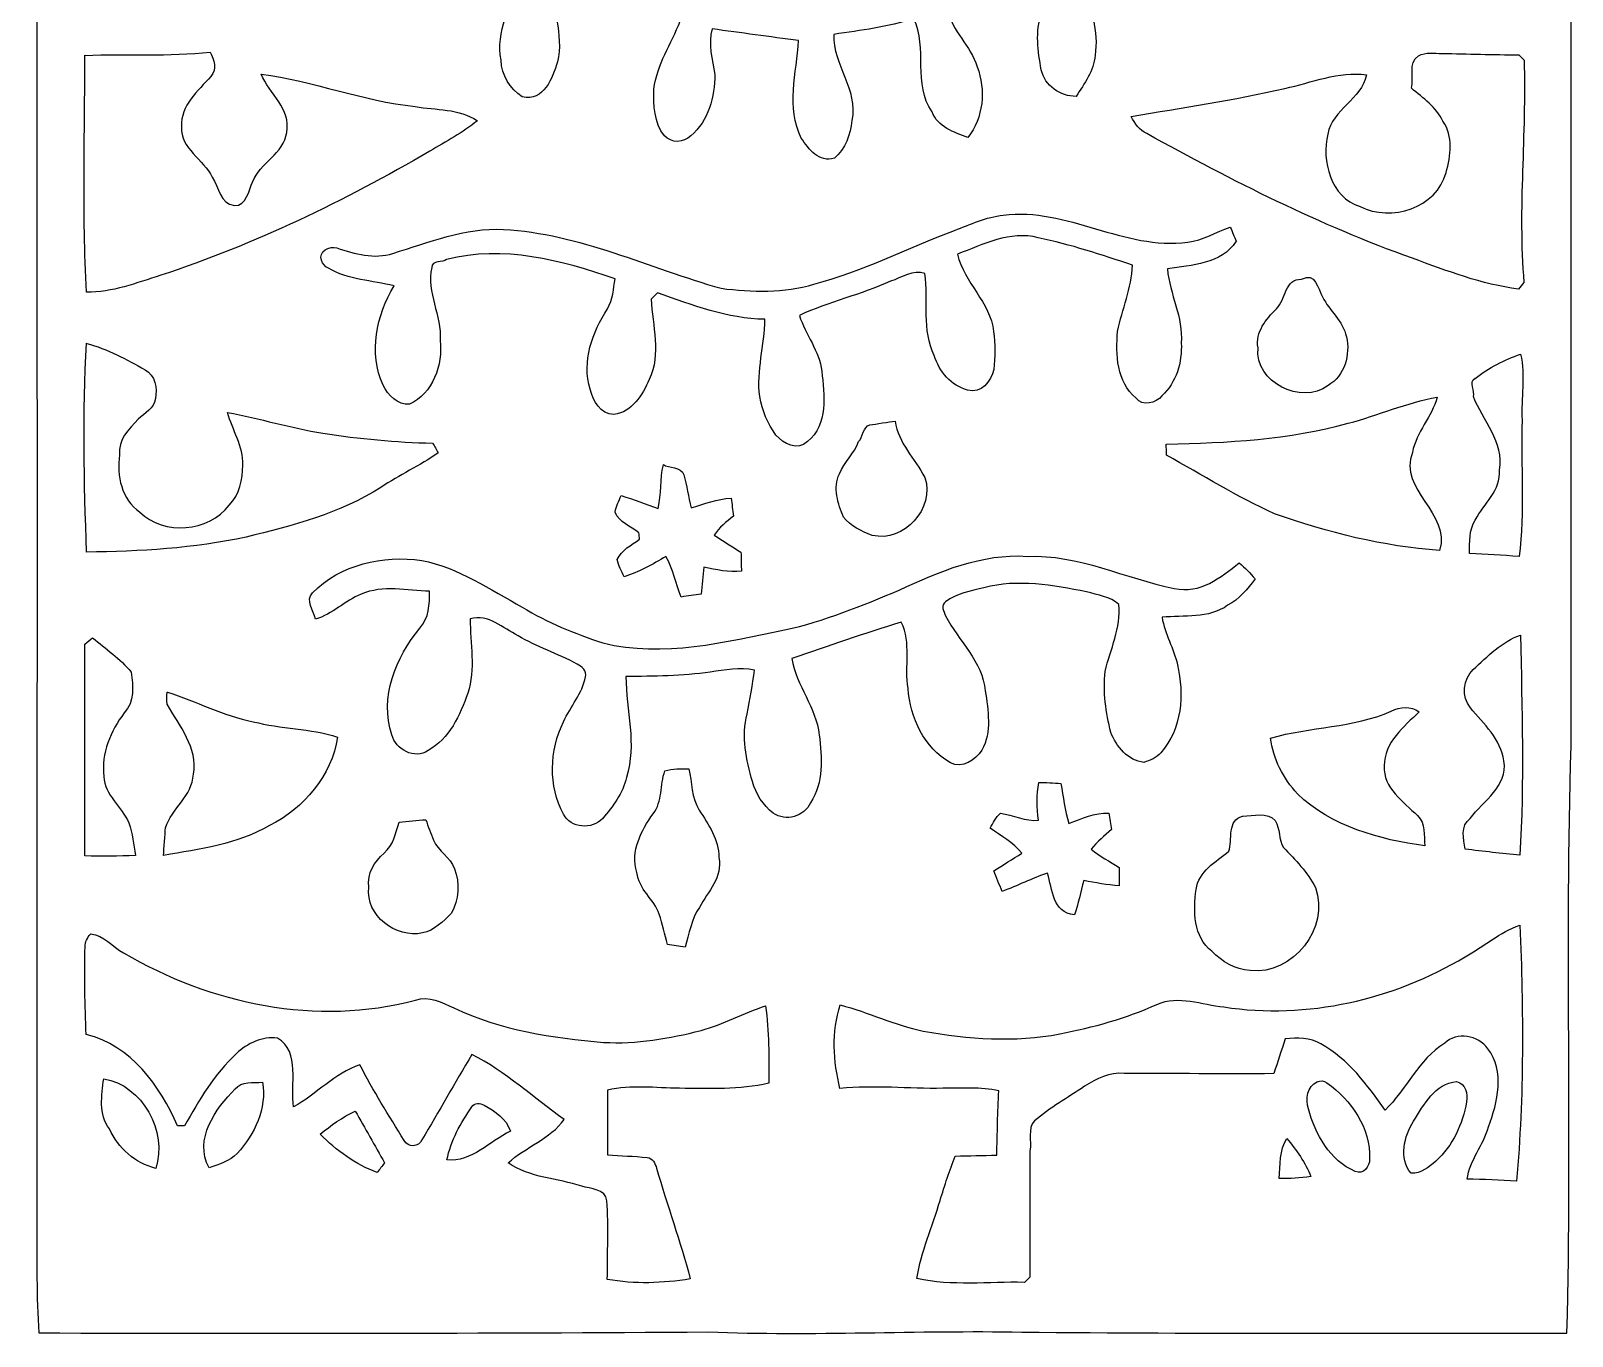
# Model space of a CAD drawing. Header units: centimetres. Extents: x -10.9 to 11, y -14.8 to 14.9.
# Drawn here: x -10.9 to 10.97, y -14.75 to 3.76 of the extents above; entities that cross this region are included whole.
import ezdxf

# ---------------------------------------------------------------- set-up
doc = ezdxf.new("R2010")
doc.units = ezdxf.units.CM
doc.header["$MEASUREMENT"] = 0
doc.layers.add('Camada 1', color=7, linetype='Continuous')

msp = doc.modelspace()

# ---------------------------------------------------------------- linework, layer by layer
at = {"layer": 'Camada 1', "color": 250}
for points, knots in [([(-1.941, 14.655), (-1.361, 14.729), (-0.78, 14.816), (-0.194, 14.818), (-0.194, 14.818), (1.388, 14.885), (2.974, 14.571), (4.442, 13.988), (4.442, 13.988), (5.059, 13.759), (5.626, 13.419), (6.192, 13.089), (6.192, 13.089), (7.312, 12.373), (8.32, 11.466), (9.091, 10.379), (9.091, 10.379), (10.171, 8.889), (10.828, 7.094), (10.95, 5.258), (10.95, 5.258), (10.96, 1.377), (10.951, -2.503), (10.954, -6.384), (10.954, -6.384), (10.865, -9.158), (10.968, -11.935), (10.894, -14.709), (10.894, -14.709), (8.317, -14.706), (5.739, -14.721), (3.162, -14.695), (3.162, -14.695), (1.678, -14.666), (0.192, -14.753), (-1.293, -14.692), (-1.293, -14.692), (-4.457, -14.718), (-7.622, -14.708), (-10.786, -14.708), (-10.786, -14.708), (-10.802, -14.45), (-10.811, -14.191), (-10.813, -13.933), (-10.813, -13.933), (-10.813, -7.818), (-10.811, -1.703), (-10.814, 4.411), (-10.814, 4.411), (-10.9, 6.905), (-9.932, 9.398), (-8.251, 11.233), (-8.251, 11.233), (-7.904, 11.684), (-7.446, 12.029), (-7.024, 12.405), (-7.024, 12.405), (-6.472, 12.828), (-5.894, 13.222), (-5.28, 13.549), (-5.28, 13.549), (-4.913, 13.71), (-4.559, 13.899), (-4.185, 14.043), (-4.185, 14.043), (-3.454, 14.303), (-2.712, 14.551), (-1.94, 14.656), (-1.94, 14.656), (-1.94, 14.656), (-1.941, 14.655), (-1.941, 14.655)], [0, 0, 0, 0, 0.052632, 0.052632, 0.052632, 0.052632, 0.105263, 0.105263, 0.105263, 0.105263, 0.157895, 0.157895, 0.157895, 0.157895, 0.210526, 0.210526, 0.210526, 0.210526, 0.263158, 0.263158, 0.263158, 0.263158, 0.315789, 0.315789, 0.315789, 0.315789, 0.368421, 0.368421, 0.368421, 0.368421, 0.421053, 0.421053, 0.421053, 0.421053, 0.473684, 0.473684, 0.473684, 0.473684, 0.526316, 0.526316, 0.526316, 0.526316, 0.578947, 0.578947, 0.578947, 0.578947, 0.631579, 0.631579, 0.631579, 0.631579, 0.684211, 0.684211, 0.684211, 0.684211, 0.736842, 0.736842, 0.736842, 0.736842, 0.789474, 0.789474, 0.789474, 0.789474, 0.842105, 0.842105, 0.842105, 0.842105, 0.894737, 0.894737, 0.894737, 0.894737, 1, 1, 1, 1]), ([(3.116, 4.778), (2.293, 4.488), (1.464, 4.197), (0.6, 4.058), (0.6, 4.058), (-0.117, 3.985), (-0.861, 4.014), (-1.547, 4.255), (-1.547, 4.255), (-2.117, 4.434), (-2.674, 4.649), (-3.245, 4.824), (-3.245, 4.824), (-3.858, 5.012), (-4.616, 5.004), (-5.106, 4.535), (-5.106, 4.535), (-5.245, 4.42), (-5.235, 4.233), (-5.26, 4.071), (-5.26, 4.071), (-4.98, 4.125), (-4.792, 4.354), (-4.538, 4.463), (-4.538, 4.463), (-4.376, 4.537), (-4.191, 4.54), (-4.018, 4.51), (-4.018, 4.51), (-4.066, 4.117), (-4.312, 3.754), (-4.229, 3.347), (-4.229, 3.347), (-4.225, 3.133), (-4.1, 2.944), (-3.927, 2.828), (-3.927, 2.828), (-3.618, 2.751), (-3.502, 3.099), (-3.428, 3.322), (-3.428, 3.322), (-3.336, 3.713), (-3.508, 4.103), (-3.541, 4.491), (-3.541, 4.491), (-3.283, 4.475), (-3.033, 4.414), (-2.792, 4.323), (-2.792, 4.323), (-2.422, 4.186), (-2.035, 4.091), (-1.687, 3.9), (-1.687, 3.9), (-1.815, 3.581), (-2.016, 3.285), (-2.061, 2.937), (-2.061, 2.937), (-2.062, 2.715), (-2.063, 2.456), (-1.91, 2.276), (-1.91, 2.276), (-1.815, 2.166), (-1.64, 2.173), (-1.537, 2.273), (-1.537, 2.273), (-1.285, 2.484), (-1.193, 2.829), (-1.197, 3.146), (-1.197, 3.146), (-1.232, 3.359), (-1.293, 3.576), (-1.235, 3.791), (-1.235, 3.791), (-0.826, 3.735), (-0.417, 3.679), (-0.007, 3.625), (-0.007, 3.625), (-0.037, 3.17), (-0.181, 2.672), (0.031, 2.24), (0.031, 2.24), (0.133, 2.084), (0.286, 1.89), (0.501, 1.956), (0.501, 1.956), (0.656, 2.087), (0.729, 2.296), (0.75, 2.491), (0.75, 2.491), (0.841, 2.932), (0.474, 3.279), (0.494, 3.713), (0.494, 3.713), (0.875, 3.77), (1.26, 3.816), (1.628, 3.935), (1.628, 3.935), (1.827, 3.522), (1.613, 3.006), (1.886, 2.614), (1.886, 2.614), (1.969, 2.396), (2.198, 2.328), (2.393, 2.249), (2.393, 2.249), (2.615, 2.527), (2.653, 2.926), (2.526, 3.253), (2.526, 3.253), (2.438, 3.551), (2.169, 3.754), (2.107, 4.064), (2.107, 4.064), (2.412, 4.197), (2.736, 4.282), (3.047, 4.4), (3.047, 4.4), (3.212, 4.467), (3.39, 4.481), (3.567, 4.471), (3.567, 4.471), (3.533, 4.315), (3.491, 4.162), (3.437, 4.012), (3.437, 4.012), (3.349, 3.752), (3.388, 3.474), (3.435, 3.211), (3.435, 3.211), (3.487, 2.986), (3.702, 2.828), (3.933, 2.834), (3.933, 2.834), (4.043, 3.017), (4.185, 3.192), (4.199, 3.415), (4.199, 3.415), (4.252, 3.757), (4.139, 4.087), (4.031, 4.405), (4.031, 4.405), (3.995, 4.486), (4.027, 4.6), (4.123, 4.617), (4.123, 4.617), (4.439, 4.681), (4.76, 4.576), (5.034, 4.423), (5.034, 4.423), (5.169, 4.344), (5.388, 4.25), (5.486, 4.427), (5.486, 4.427), (5.452, 4.625), (5.232, 4.691), (5.084, 4.785), (5.084, 4.785), (4.474, 5.111), (3.742, 4.972), (3.113, 4.777), (3.113, 4.777), (3.113, 4.777), (3.116, 4.778), (3.116, 4.778)], [0, 0, 0, 0, 0.02381, 0.02381, 0.02381, 0.02381, 0.047619, 0.047619, 0.047619, 0.047619, 0.071429, 0.071429, 0.071429, 0.071429, 0.095238, 0.095238, 0.095238, 0.095238, 0.119048, 0.119048, 0.119048, 0.119048, 0.142857, 0.142857, 0.142857, 0.142857, 0.166667, 0.166667, 0.166667, 0.166667, 0.190476, 0.190476, 0.190476, 0.190476, 0.214286, 0.214286, 0.214286, 0.214286, 0.238095, 0.238095, 0.238095, 0.238095, 0.261905, 0.261905, 0.261905, 0.261905, 0.285714, 0.285714, 0.285714, 0.285714, 0.309524, 0.309524, 0.309524, 0.309524, 0.333333, 0.333333, 0.333333, 0.333333, 0.357143, 0.357143, 0.357143, 0.357143, 0.380952, 0.380952, 0.380952, 0.380952, 0.404762, 0.404762, 0.404762, 0.404762, 0.428571, 0.428571, 0.428571, 0.428571, 0.452381, 0.452381, 0.452381, 0.452381, 0.47619, 0.47619, 0.47619, 0.47619, 0.5, 0.5, 0.5, 0.5, 0.52381, 0.52381, 0.52381, 0.52381, 0.547619, 0.547619, 0.547619, 0.547619, 0.571429, 0.571429, 0.571429, 0.571429, 0.595238, 0.595238, 0.595238, 0.595238, 0.619048, 0.619048, 0.619048, 0.619048, 0.642857, 0.642857, 0.642857, 0.642857, 0.666667, 0.666667, 0.666667, 0.666667, 0.690476, 0.690476, 0.690476, 0.690476, 0.714286, 0.714286, 0.714286, 0.714286, 0.738095, 0.738095, 0.738095, 0.738095, 0.761905, 0.761905, 0.761905, 0.761905, 0.785714, 0.785714, 0.785714, 0.785714, 0.809524, 0.809524, 0.809524, 0.809524, 0.833333, 0.833333, 0.833333, 0.833333, 0.857143, 0.857143, 0.857143, 0.857143, 0.880952, 0.880952, 0.880952, 0.880952, 0.904762, 0.904762, 0.904762, 0.904762, 0.928571, 0.928571, 0.928571, 0.928571, 0.952381, 0.952381, 0.952381, 0.952381, 1, 1, 1, 1]), ([(-10.132, 3.417), (-10.136, 2.297), (-10.168, 1.175), (-10.112, 0.055), (-10.112, 0.055), (-9.748, 0.05), (-9.4, 0.189), (-9.057, 0.296), (-9.057, 0.296), (-7.722, 0.734), (-6.451, 1.348), (-5.24, 2.055), (-5.24, 2.055), (-5.011, 2.193), (-4.773, 2.319), (-4.565, 2.487), (-4.565, 2.487), (-4.823, 2.665), (-5.152, 2.637), (-5.447, 2.689), (-5.447, 2.689), (-6.19, 2.772), (-6.894, 3.049), (-7.632, 3.15), (-7.632, 3.15), (-7.519, 2.868), (-7.202, 2.658), (-7.27, 2.322), (-7.27, 2.322), (-7.308, 2.018), (-7.652, 1.892), (-7.753, 1.619), (-7.753, 1.619), (-7.803, 1.507), (-7.844, 1.275), (-8.012, 1.286), (-8.012, 1.286), (-8.214, 1.311), (-8.231, 1.547), (-8.327, 1.686), (-8.327, 1.686), (-8.449, 1.941), (-8.78, 2.089), (-8.763, 2.404), (-8.763, 2.404), (-8.777, 2.707), (-8.527, 2.91), (-8.347, 3.116), (-8.347, 3.116), (-8.252, 3.219), (-8.303, 3.355), (-8.354, 3.463), (-8.354, 3.463), (-8.943, 3.396), (-9.539, 3.44), (-10.13, 3.415), (-10.13, 3.415), (-10.13, 3.415), (-10.132, 3.417), (-10.132, 3.417)], [0, 0, 0, 0, 0.0625, 0.0625, 0.0625, 0.0625, 0.125, 0.125, 0.125, 0.125, 0.1875, 0.1875, 0.1875, 0.1875, 0.25, 0.25, 0.25, 0.25, 0.3125, 0.3125, 0.3125, 0.3125, 0.375, 0.375, 0.375, 0.375, 0.4375, 0.4375, 0.4375, 0.4375, 0.5, 0.5, 0.5, 0.5, 0.5625, 0.5625, 0.5625, 0.5625, 0.625, 0.625, 0.625, 0.625, 0.6875, 0.6875, 0.6875, 0.6875, 0.75, 0.75, 0.75, 0.75, 0.8125, 0.8125, 0.8125, 0.8125, 0.875, 0.875, 0.875, 0.875, 1, 1, 1, 1]), ([(8.788, 3.408), (8.636, 3.312), (8.728, 3.093), (8.687, 2.948), (8.687, 2.948), (8.855, 2.812), (9.037, 2.681), (9.135, 2.481), (9.135, 2.481), (9.286, 2.27), (9.243, 1.989), (9.18, 1.754), (9.18, 1.754), (9.045, 1.25), (8.402, 1.047), (7.958, 1.272), (7.958, 1.272), (7.543, 1.4), (7.408, 1.923), (7.501, 2.298), (7.501, 2.298), (7.566, 2.654), (7.976, 2.787), (8.051, 3.138), (8.051, 3.138), (7.652, 3.197), (7.272, 3.025), (6.89, 2.947), (6.89, 2.947), (6.17, 2.778), (5.438, 2.674), (4.711, 2.548), (4.711, 2.548), (4.764, 2.45), (4.828, 2.353), (4.934, 2.306), (4.934, 2.306), (6.149, 1.634), (7.392, 1.003), (8.702, 0.537), (8.702, 0.537), (9.192, 0.358), (9.685, 0.167), (10.206, 0.099), (10.206, 0.099), (10.231, 0.13), (10.257, 0.161), (10.283, 0.192), (10.283, 0.192), (10.194, 1.243), (10.321, 2.297), (10.285, 3.349), (10.285, 3.349), (10.26, 3.374), (10.236, 3.398), (10.212, 3.422), (10.212, 3.422), (9.849, 3.427), (9.486, 3.433), (9.124, 3.444), (9.124, 3.444), (9.014, 3.44), (8.89, 3.467), (8.789, 3.409), (8.789, 3.409), (8.789, 3.409), (8.788, 3.408), (8.788, 3.408)], [0, 0, 0, 0, 0.055556, 0.055556, 0.055556, 0.055556, 0.111111, 0.111111, 0.111111, 0.111111, 0.166667, 0.166667, 0.166667, 0.166667, 0.222222, 0.222222, 0.222222, 0.222222, 0.277778, 0.277778, 0.277778, 0.277778, 0.333333, 0.333333, 0.333333, 0.333333, 0.388889, 0.388889, 0.388889, 0.388889, 0.444444, 0.444444, 0.444444, 0.444444, 0.5, 0.5, 0.5, 0.5, 0.555556, 0.555556, 0.555556, 0.555556, 0.611111, 0.611111, 0.611111, 0.611111, 0.666667, 0.666667, 0.666667, 0.666667, 0.722222, 0.722222, 0.722222, 0.722222, 0.777778, 0.777778, 0.777778, 0.777778, 0.833333, 0.833333, 0.833333, 0.833333, 0.888889, 0.888889, 0.888889, 0.888889, 1, 1, 1, 1]), ([(2.897, 1.149), (2.655, 1.123), (2.431, 1.017), (2.205, 0.932), (2.205, 0.932), (1.539, 0.682), (0.903, 0.35), (0.211, 0.171), (0.211, 0.171), (-0.214, 0.041), (-0.671, 0.055), (-1.106, 0.111), (-1.106, 0.111), (-2.132, 0.396), (-3.116, 0.891), (-4.195, 0.946), (-4.195, 0.946), (-4.74, 0.976), (-5.252, 0.76), (-5.763, 0.607), (-5.763, 0.607), (-6.027, 0.52), (-6.304, 0.598), (-6.557, 0.683), (-6.557, 0.683), (-6.657, 0.721), (-6.83, 0.629), (-6.774, 0.51), (-6.774, 0.51), (-6.762, 0.456), (-6.729, 0.419), (-6.677, 0.399), (-6.677, 0.399), (-6.397, 0.225), (-6.056, 0.226), (-5.746, 0.144), (-5.746, 0.144), (-5.998, -0.273), (-6.11, -0.803), (-5.903, -1.262), (-5.903, -1.262), (-5.833, -1.399), (-5.695, -1.552), (-5.529, -1.534), (-5.529, -1.534), (-5.198, -1.385), (-5.051, -0.973), (-5.092, -0.629), (-5.092, -0.629), (-5.068, -0.274), (-5.292, 0.051), (-5.213, 0.406), (-5.213, 0.406), (-5.214, 0.51), (-5.05, 0.473), (-5.004, 0.519), (-5.004, 0.519), (-4.201, 0.729), (-3.372, 0.507), (-2.609, 0.246), (-2.609, 0.246), (-2.636, 0.103), (-2.641, -0.05), (-2.719, -0.178), (-2.719, -0.178), (-2.934, -0.511), (-3.086, -0.925), (-2.963, -1.321), (-2.963, -1.321), (-2.923, -1.484), (-2.82, -1.682), (-2.627, -1.678), (-2.627, -1.678), (-2.369, -1.648), (-2.222, -1.399), (-2.127, -1.183), (-2.127, -1.183), (-1.953, -0.823), (-2.084, -0.419), (-2.097, -0.041), (-2.097, -0.041), (-2.068, -0.011), (-2.038, 0.018), (-2.009, 0.047), (-2.009, 0.047), (-1.515, -0.126), (-1.016, -0.32), (-0.485, -0.329), (-0.485, -0.329), (-0.49, -0.697), (-0.606, -1.057), (-0.559, -1.426), (-0.559, -1.426), (-0.526, -1.622), (-0.445, -1.81), (-0.328, -1.97), (-0.328, -1.97), (-0.226, -2.093), (-0.016, -2.204), (0.117, -2.063), (0.117, -2.063), (0.418, -1.825), (0.353, -1.397), (0.323, -1.066), (0.323, -1.066), (0.285, -0.777), (0.094, -0.545), (0.004, -0.274), (0.004, -0.274), (0.423, -0.079), (0.879, 0.02), (1.299, 0.212), (1.299, 0.212), (1.455, 0.262), (1.615, 0.375), (1.784, 0.322), (1.784, 0.322), (1.839, -0.062), (1.74, -0.481), (1.918, -0.844), (1.918, -0.844), (1.987, -1.067), (2.157, -1.272), (2.387, -1.332), (2.387, -1.332), (2.585, -1.388), (2.727, -1.209), (2.761, -1.041), (2.761, -1.041), (2.783, -0.861), (2.783, -0.681), (2.76, -0.501), (2.76, -0.501), (2.709, -0.086), (2.344, 0.194), (2.247, 0.594), (2.247, 0.594), (2.612, 0.738), (2.99, 0.929), (3.394, 0.829), (3.394, 0.829), (3.848, 0.731), (4.292, 0.589), (4.731, 0.438), (4.731, 0.438), (4.718, 0.113), (4.581, -0.185), (4.519, -0.5), (4.519, -0.5), (4.49, -0.829), (4.505, -1.215), (4.781, -1.447), (4.781, -1.447), (4.87, -1.568), (5.063, -1.517), (5.148, -1.415), (5.148, -1.415), (5.352, -1.226), (5.435, -0.938), (5.422, -0.665), (5.422, -0.665), (5.45, -0.299), (5.257, 0.026), (5.225, 0.385), (5.225, 0.385), (5.571, 0.446), (5.988, 0.449), (6.202, 0.778), (6.202, 0.778), (6.173, 0.845), (6.146, 0.912), (6.118, 0.979), (6.118, 0.979), (5.914, 0.914), (5.73, 0.79), (5.513, 0.765), (5.513, 0.765), (4.609, 0.646), (3.801, 1.265), (2.897, 1.15), (2.897, 1.15), (2.897, 1.15), (2.897, 1.149), (2.897, 1.149)], [0, 0, 0, 0, 0.021277, 0.021277, 0.021277, 0.021277, 0.042553, 0.042553, 0.042553, 0.042553, 0.06383, 0.06383, 0.06383, 0.06383, 0.085106, 0.085106, 0.085106, 0.085106, 0.106383, 0.106383, 0.106383, 0.106383, 0.12766, 0.12766, 0.12766, 0.12766, 0.148936, 0.148936, 0.148936, 0.148936, 0.170213, 0.170213, 0.170213, 0.170213, 0.191489, 0.191489, 0.191489, 0.191489, 0.212766, 0.212766, 0.212766, 0.212766, 0.234043, 0.234043, 0.234043, 0.234043, 0.255319, 0.255319, 0.255319, 0.255319, 0.276596, 0.276596, 0.276596, 0.276596, 0.297872, 0.297872, 0.297872, 0.297872, 0.319149, 0.319149, 0.319149, 0.319149, 0.340426, 0.340426, 0.340426, 0.340426, 0.361702, 0.361702, 0.361702, 0.361702, 0.382979, 0.382979, 0.382979, 0.382979, 0.404255, 0.404255, 0.404255, 0.404255, 0.425532, 0.425532, 0.425532, 0.425532, 0.446809, 0.446809, 0.446809, 0.446809, 0.468085, 0.468085, 0.468085, 0.468085, 0.489362, 0.489362, 0.489362, 0.489362, 0.510638, 0.510638, 0.510638, 0.510638, 0.531915, 0.531915, 0.531915, 0.531915, 0.553191, 0.553191, 0.553191, 0.553191, 0.574468, 0.574468, 0.574468, 0.574468, 0.595745, 0.595745, 0.595745, 0.595745, 0.617021, 0.617021, 0.617021, 0.617021, 0.638298, 0.638298, 0.638298, 0.638298, 0.659574, 0.659574, 0.659574, 0.659574, 0.680851, 0.680851, 0.680851, 0.680851, 0.702128, 0.702128, 0.702128, 0.702128, 0.723404, 0.723404, 0.723404, 0.723404, 0.744681, 0.744681, 0.744681, 0.744681, 0.765957, 0.765957, 0.765957, 0.765957, 0.787234, 0.787234, 0.787234, 0.787234, 0.808511, 0.808511, 0.808511, 0.808511, 0.829787, 0.829787, 0.829787, 0.829787, 0.851064, 0.851064, 0.851064, 0.851064, 0.87234, 0.87234, 0.87234, 0.87234, 0.893617, 0.893617, 0.893617, 0.893617, 0.914894, 0.914894, 0.914894, 0.914894, 0.93617, 0.93617, 0.93617, 0.93617, 0.957447, 0.957447, 0.957447, 0.957447, 1, 1, 1, 1]), ([(7.129, 0.239), (6.887, 0.249), (6.911, -0.048), (6.771, -0.178), (6.771, -0.178), (6.627, -0.329), (6.47, -0.505), (6.511, -0.735), (6.511, -0.735), (6.459, -1.221), (7.127, -1.551), (7.504, -1.268), (7.504, -1.268), (7.739, -1.138), (7.825, -0.823), (7.764, -0.575), (7.764, -0.575), (7.721, -0.351), (7.52, -0.209), (7.428, -0.009), (7.428, -0.009), (7.36, 0.091), (7.331, 0.357), (7.129, 0.239), (7.129, 0.239), (7.129, 0.239), (7.129, 0.239), (7.129, 0.239)], [0, 0, 0, 0, 0.125, 0.125, 0.125, 0.125, 0.25, 0.25, 0.25, 0.25, 0.375, 0.375, 0.375, 0.375, 0.5, 0.5, 0.5, 0.5, 0.625, 0.625, 0.625, 0.625, 0.75, 0.75, 0.75, 0.75, 1, 1, 1, 1]), ([(-10.108, -0.669), (-10.17, -1.653), (-10.142, -2.644), (-10.11, -3.63), (-10.11, -3.63), (-9.351, -3.625), (-8.588, -3.576), (-7.844, -3.417), (-7.844, -3.417), (-7.186, -3.259), (-6.511, -3.084), (-5.936, -2.713), (-5.936, -2.713), (-5.669, -2.54), (-5.381, -2.402), (-5.119, -2.224), (-5.119, -2.224), (-5.146, -2.177), (-5.173, -2.131), (-5.199, -2.085), (-5.199, -2.085), (-5.72, -2.074), (-6.24, -2.024), (-6.755, -1.944), (-6.755, -1.944), (-7.212, -1.872), (-7.654, -1.734), (-8.108, -1.65), (-8.108, -1.65), (-8.04, -1.901), (-7.887, -2.128), (-7.89, -2.398), (-7.89, -2.398), (-7.9, -2.598), (-7.931, -2.818), (-8.085, -2.963), (-8.085, -2.963), (-8.377, -3.35), (-9.008, -3.397), (-9.357, -3.062), (-9.357, -3.062), (-9.613, -2.886), (-9.683, -2.545), (-9.642, -2.253), (-9.642, -2.253), (-9.667, -2.04), (-9.511, -1.882), (-9.375, -1.746), (-9.375, -1.746), (-9.287, -1.657), (-9.151, -1.591), (-9.133, -1.454), (-9.133, -1.454), (-9.105, -1.309), (-9.133, -1.119), (-9.279, -1.045), (-9.279, -1.045), (-9.543, -0.897), (-9.813, -0.749), (-10.107, -0.67), (-10.107, -0.67), (-10.107, -0.67), (-10.108, -0.669), (-10.108, -0.669)], [0, 0, 0, 0, 0.058824, 0.058824, 0.058824, 0.058824, 0.117647, 0.117647, 0.117647, 0.117647, 0.176471, 0.176471, 0.176471, 0.176471, 0.235294, 0.235294, 0.235294, 0.235294, 0.294118, 0.294118, 0.294118, 0.294118, 0.352941, 0.352941, 0.352941, 0.352941, 0.411765, 0.411765, 0.411765, 0.411765, 0.470588, 0.470588, 0.470588, 0.470588, 0.529412, 0.529412, 0.529412, 0.529412, 0.588235, 0.588235, 0.588235, 0.588235, 0.647059, 0.647059, 0.647059, 0.647059, 0.705882, 0.705882, 0.705882, 0.705882, 0.764706, 0.764706, 0.764706, 0.764706, 0.823529, 0.823529, 0.823529, 0.823529, 0.882353, 0.882353, 0.882353, 0.882353, 1, 1, 1, 1]), ([(9.592, -1.165), (9.495, -1.214), (9.594, -1.357), (9.568, -1.425), (9.568, -1.425), (9.696, -1.766), (10.008, -2.07), (9.936, -2.464), (9.936, -2.464), (9.962, -2.755), (9.713, -2.941), (9.594, -3.176), (9.594, -3.176), (9.5, -3.316), (9.516, -3.492), (9.512, -3.651), (9.512, -3.651), (9.746, -3.665), (9.98, -3.676), (10.214, -3.693), (10.214, -3.693), (10.299, -3.053), (10.237, -2.403), (10.257, -1.759), (10.257, -1.759), (10.243, -1.447), (10.306, -1.13), (10.237, -0.823), (10.237, -0.823), (10.007, -0.905), (9.785, -1.015), (9.592, -1.166), (9.592, -1.166), (9.592, -1.166), (9.592, -1.165), (9.592, -1.165)], [0, 0, 0, 0, 0.1, 0.1, 0.1, 0.1, 0.2, 0.2, 0.2, 0.2, 0.3, 0.3, 0.3, 0.3, 0.4, 0.4, 0.4, 0.4, 0.5, 0.5, 0.5, 0.5, 0.6, 0.6, 0.6, 0.6, 0.7, 0.7, 0.7, 0.7, 0.8, 0.8, 0.8, 0.8, 1, 1, 1, 1]), ([(7.789, -1.803), (6.95, -2.038), (6.074, -2.08), (5.209, -2.1), (5.209, -2.1), (5.21, -2.152), (5.211, -2.203), (5.212, -2.255), (5.212, -2.255), (5.719, -2.539), (6.216, -2.846), (6.746, -3.088), (6.746, -3.088), (7.501, -3.353), (8.288, -3.552), (9.088, -3.608), (9.088, -3.608), (9.251, -3.077), (8.498, -2.753), (8.702, -2.216), (8.702, -2.216), (8.755, -1.928), (8.98, -1.714), (9.053, -1.434), (9.053, -1.434), (8.619, -1.509), (8.215, -1.693), (7.79, -1.803), (7.79, -1.803), (7.79, -1.803), (7.789, -1.803), (7.789, -1.803)], [0, 0, 0, 0, 0.111111, 0.111111, 0.111111, 0.111111, 0.222222, 0.222222, 0.222222, 0.222222, 0.333333, 0.333333, 0.333333, 0.333333, 0.444444, 0.444444, 0.444444, 0.444444, 0.555556, 0.555556, 0.555556, 0.555556, 0.666667, 0.666667, 0.666667, 0.666667, 0.777778, 0.777778, 0.777778, 0.777778, 1, 1, 1, 1]), ([(1.004, -1.827), (0.902, -1.852), (0.909, -2.003), (0.845, -2.063), (0.845, -2.063), (0.784, -2.233), (0.637, -2.353), (0.571, -2.52), (0.571, -2.52), (0.479, -2.715), (0.549, -2.948), (0.629, -3.135), (0.629, -3.135), (0.73, -3.262), (0.889, -3.336), (1.038, -3.394), (1.038, -3.394), (1.486, -3.501), (1.93, -3.009), (1.785, -2.574), (1.785, -2.574), (1.641, -2.306), (1.409, -2.086), (1.363, -1.772), (1.363, -1.772), (1.273, -1.786), (1.094, -1.813), (1.004, -1.827), (1.004, -1.827), (1.004, -1.827), (1.004, -1.827), (1.004, -1.827)], [0, 0, 0, 0, 0.111111, 0.111111, 0.111111, 0.111111, 0.222222, 0.222222, 0.222222, 0.222222, 0.333333, 0.333333, 0.333333, 0.333333, 0.444444, 0.444444, 0.444444, 0.444444, 0.555556, 0.555556, 0.555556, 0.555556, 0.666667, 0.666667, 0.666667, 0.666667, 0.777778, 0.777778, 0.777778, 0.777778, 1, 1, 1, 1]), ([(-1.926, -2.391), (-1.974, -2.595), (-1.953, -2.807), (-2, -3.011), (-2, -3.011), (-2.175, -2.952), (-2.347, -2.882), (-2.525, -2.83), (-2.525, -2.83), (-2.557, -2.906), (-2.596, -2.982), (-2.61, -3.064), (-2.61, -3.064), (-2.553, -3.21), (-2.388, -3.265), (-2.273, -3.356), (-2.273, -3.356), (-2.271, -3.379), (-2.265, -3.426), (-2.263, -3.449), (-2.263, -3.449), (-2.379, -3.53), (-2.519, -3.601), (-2.579, -3.737), (-2.579, -3.737), (-2.565, -3.824), (-2.52, -3.901), (-2.484, -3.981), (-2.484, -3.981), (-2.273, -3.912), (-2.077, -3.807), (-1.889, -3.692), (-1.889, -3.692), (-1.787, -3.872), (-1.751, -4.078), (-1.675, -4.268), (-1.675, -4.268), (-1.581, -4.254), (-1.486, -4.242), (-1.391, -4.229), (-1.391, -4.229), (-1.379, -4.1), (-1.367, -3.971), (-1.353, -3.843), (-1.353, -3.843), (-1.178, -3.881), (-0.999, -3.924), (-0.818, -3.899), (-0.818, -3.899), (-0.82, -3.832), (-0.823, -3.698), (-0.825, -3.632), (-0.825, -3.632), (-0.953, -3.553), (-1.08, -3.471), (-1.207, -3.389), (-1.207, -3.389), (-1.132, -3.284), (-1.031, -3.201), (-0.932, -3.12), (-0.932, -3.12), (-0.943, -3.035), (-0.953, -2.95), (-0.964, -2.865), (-0.964, -2.865), (-1.161, -2.88), (-1.347, -2.944), (-1.533, -3.005), (-1.533, -3.005), (-1.571, -2.848), (-1.591, -2.686), (-1.637, -2.533), (-1.637, -2.533), (-1.672, -2.416), (-1.853, -2.441), (-1.926, -2.389), (-1.926, -2.389), (-1.926, -2.389), (-1.926, -2.391), (-1.926, -2.391)], [0, 0, 0, 0, 0.047619, 0.047619, 0.047619, 0.047619, 0.095238, 0.095238, 0.095238, 0.095238, 0.142857, 0.142857, 0.142857, 0.142857, 0.190476, 0.190476, 0.190476, 0.190476, 0.238095, 0.238095, 0.238095, 0.238095, 0.285714, 0.285714, 0.285714, 0.285714, 0.333333, 0.333333, 0.333333, 0.333333, 0.380952, 0.380952, 0.380952, 0.380952, 0.428571, 0.428571, 0.428571, 0.428571, 0.47619, 0.47619, 0.47619, 0.47619, 0.52381, 0.52381, 0.52381, 0.52381, 0.571429, 0.571429, 0.571429, 0.571429, 0.619048, 0.619048, 0.619048, 0.619048, 0.666667, 0.666667, 0.666667, 0.666667, 0.714286, 0.714286, 0.714286, 0.714286, 0.761905, 0.761905, 0.761905, 0.761905, 0.809524, 0.809524, 0.809524, 0.809524, 0.857143, 0.857143, 0.857143, 0.857143, 0.904762, 0.904762, 0.904762, 0.904762, 1, 1, 1, 1]), ([(1.422, -4.171), (0.891, -4.389), (0.358, -4.614), (-0.206, -4.735), (-0.206, -4.735), (-1.051, -4.908), (-1.923, -5.128), (-2.784, -4.92), (-2.784, -4.92), (-3.181, -4.787), (-3.573, -4.632), (-3.929, -4.411), (-3.929, -4.411), (-4.388, -4.16), (-4.831, -3.851), (-5.354, -3.749), (-5.354, -3.749), (-5.901, -3.671), (-6.509, -3.804), (-6.904, -4.209), (-6.904, -4.209), (-7.008, -4.311), (-6.884, -4.465), (-6.863, -4.583), (-6.863, -4.583), (-6.619, -4.514), (-6.445, -4.316), (-6.211, -4.227), (-6.211, -4.227), (-5.905, -4.095), (-5.563, -4.175), (-5.242, -4.187), (-5.242, -4.187), (-5.243, -4.371), (-5.247, -4.566), (-5.383, -4.709), (-5.383, -4.709), (-5.717, -5.127), (-5.96, -5.69), (-5.777, -6.223), (-5.777, -6.223), (-5.731, -6.432), (-5.45, -6.574), (-5.264, -6.447), (-5.264, -6.447), (-4.962, -6.279), (-4.81, -5.944), (-4.701, -5.633), (-4.701, -5.633), (-4.587, -5.292), (-4.667, -4.927), (-4.667, -4.577), (-4.667, -4.577), (-4.408, -4.503), (-4.2, -4.71), (-3.988, -4.817), (-3.988, -4.817), (-3.721, -4.975), (-3.422, -5.068), (-3.151, -5.22), (-3.151, -5.22), (-3.081, -5.248), (-3.009, -5.318), (-3.03, -5.401), (-3.03, -5.401), (-3.075, -5.638), (-3.245, -5.822), (-3.342, -6.038), (-3.342, -6.038), (-3.544, -6.439), (-3.56, -6.951), (-3.341, -7.348), (-3.341, -7.348), (-3.243, -7.555), (-2.935, -7.567), (-2.786, -7.41), (-2.786, -7.41), (-2.643, -7.237), (-2.499, -7.05), (-2.449, -6.826), (-2.449, -6.826), (-2.303, -6.357), (-2.45, -5.873), (-2.459, -5.397), (-2.459, -5.397), (-2.059, -5.389), (-1.656, -5.393), (-1.26, -5.332), (-1.26, -5.332), (-1.053, -5.306), (-0.842, -5.261), (-0.633, -5.305), (-0.633, -5.305), (-0.66, -5.513), (-0.697, -5.719), (-0.738, -5.925), (-0.738, -5.925), (-0.821, -6.244), (-0.749, -6.577), (-0.663, -6.886), (-0.663, -6.886), (-0.613, -7.061), (-0.512, -7.224), (-0.366, -7.333), (-0.366, -7.333), (-0.195, -7.46), (0.078, -7.38), (0.162, -7.186), (0.162, -7.186), (0.353, -6.902), (0.326, -6.544), (0.285, -6.222), (0.285, -6.222), (0.244, -5.832), (-0.04, -5.527), (-0.101, -5.141), (-0.101, -5.141), (0.414, -4.963), (0.929, -4.783), (1.45, -4.625), (1.45, -4.625), (1.596, -4.919), (1.493, -5.252), (1.546, -5.564), (1.546, -5.564), (1.577, -5.978), (1.772, -6.412), (2.149, -6.619), (2.149, -6.619), (2.313, -6.713), (2.501, -6.575), (2.593, -6.44), (2.593, -6.44), (2.736, -6.185), (2.682, -5.874), (2.641, -5.599), (2.641, -5.599), (2.602, -5.179), (2.261, -4.891), (2.077, -4.535), (2.077, -4.535), (2.053, -4.474), (2.006, -4.381), (2.078, -4.337), (2.078, -4.337), (2.233, -4.215), (2.437, -4.185), (2.623, -4.136), (2.623, -4.136), (3.103, -4.008), (3.602, -4.103), (4.079, -4.193), (4.079, -4.193), (4.235, -4.241), (4.412, -4.262), (4.538, -4.372), (4.538, -4.372), (4.571, -4.706), (4.416, -5.01), (4.34, -5.324), (4.34, -5.324), (4.311, -5.613), (4.352, -5.908), (4.422, -6.189), (4.422, -6.189), (4.498, -6.386), (4.668, -6.594), (4.893, -6.614), (4.893, -6.614), (4.98, -6.587), (5.07, -6.546), (5.133, -6.476), (5.133, -6.476), (5.433, -6.141), (5.465, -5.648), (5.368, -5.228), (5.368, -5.228), (5.319, -4.996), (5.187, -4.792), (5.15, -4.556), (5.15, -4.556), (5.46, -4.525), (5.81, -4.578), (6.08, -4.386), (6.08, -4.386), (6.242, -4.297), (6.364, -4.158), (6.471, -4.01), (6.471, -4.01), (6.399, -3.931), (6.324, -3.855), (6.245, -3.784), (6.245, -3.784), (5.979, -3.991), (5.69, -4.23), (5.323, -4.145), (5.323, -4.145), (4.624, -4.008), (3.964, -3.659), (3.236, -3.691), (3.236, -3.691), (2.591, -3.645), (1.992, -3.908), (1.421, -4.169), (1.421, -4.169), (1.421, -4.169), (1.422, -4.171), (1.422, -4.171)], [0, 0, 0, 0, 0.018868, 0.018868, 0.018868, 0.018868, 0.037736, 0.037736, 0.037736, 0.037736, 0.056604, 0.056604, 0.056604, 0.056604, 0.075472, 0.075472, 0.075472, 0.075472, 0.09434, 0.09434, 0.09434, 0.09434, 0.113208, 0.113208, 0.113208, 0.113208, 0.132075, 0.132075, 0.132075, 0.132075, 0.150943, 0.150943, 0.150943, 0.150943, 0.169811, 0.169811, 0.169811, 0.169811, 0.188679, 0.188679, 0.188679, 0.188679, 0.207547, 0.207547, 0.207547, 0.207547, 0.226415, 0.226415, 0.226415, 0.226415, 0.245283, 0.245283, 0.245283, 0.245283, 0.264151, 0.264151, 0.264151, 0.264151, 0.283019, 0.283019, 0.283019, 0.283019, 0.301887, 0.301887, 0.301887, 0.301887, 0.320755, 0.320755, 0.320755, 0.320755, 0.339623, 0.339623, 0.339623, 0.339623, 0.358491, 0.358491, 0.358491, 0.358491, 0.377358, 0.377358, 0.377358, 0.377358, 0.396226, 0.396226, 0.396226, 0.396226, 0.415094, 0.415094, 0.415094, 0.415094, 0.433962, 0.433962, 0.433962, 0.433962, 0.45283, 0.45283, 0.45283, 0.45283, 0.471698, 0.471698, 0.471698, 0.471698, 0.490566, 0.490566, 0.490566, 0.490566, 0.509434, 0.509434, 0.509434, 0.509434, 0.528302, 0.528302, 0.528302, 0.528302, 0.54717, 0.54717, 0.54717, 0.54717, 0.566038, 0.566038, 0.566038, 0.566038, 0.584906, 0.584906, 0.584906, 0.584906, 0.603774, 0.603774, 0.603774, 0.603774, 0.622642, 0.622642, 0.622642, 0.622642, 0.641509, 0.641509, 0.641509, 0.641509, 0.660377, 0.660377, 0.660377, 0.660377, 0.679245, 0.679245, 0.679245, 0.679245, 0.698113, 0.698113, 0.698113, 0.698113, 0.716981, 0.716981, 0.716981, 0.716981, 0.735849, 0.735849, 0.735849, 0.735849, 0.754717, 0.754717, 0.754717, 0.754717, 0.773585, 0.773585, 0.773585, 0.773585, 0.792453, 0.792453, 0.792453, 0.792453, 0.811321, 0.811321, 0.811321, 0.811321, 0.830189, 0.830189, 0.830189, 0.830189, 0.849057, 0.849057, 0.849057, 0.849057, 0.867925, 0.867925, 0.867925, 0.867925, 0.886792, 0.886792, 0.886792, 0.886792, 0.90566, 0.90566, 0.90566, 0.90566, 0.924528, 0.924528, 0.924528, 0.924528, 0.943396, 0.943396, 0.943396, 0.943396, 0.962264, 0.962264, 0.962264, 0.962264, 1, 1, 1, 1]), ([(9.563, -5.296), (9.419, -5.434), (9.395, -5.683), (9.525, -5.838), (9.525, -5.838), (9.713, -6.067), (9.958, -6.285), (9.998, -6.594), (9.998, -6.594), (10.064, -6.954), (9.703, -7.158), (9.522, -7.408), (9.522, -7.408), (9.377, -7.518), (9.429, -7.697), (9.448, -7.845), (9.448, -7.845), (9.707, -7.876), (9.967, -7.905), (10.226, -7.932), (10.226, -7.932), (10.29, -6.893), (10.256, -5.848), (10.234, -4.808), (10.234, -4.808), (9.969, -4.904), (9.766, -5.11), (9.563, -5.296), (9.563, -5.296), (9.563, -5.296), (9.563, -5.296), (9.563, -5.296)], [0, 0, 0, 0, 0.111111, 0.111111, 0.111111, 0.111111, 0.222222, 0.222222, 0.222222, 0.222222, 0.333333, 0.333333, 0.333333, 0.333333, 0.444444, 0.444444, 0.444444, 0.444444, 0.555556, 0.555556, 0.555556, 0.555556, 0.666667, 0.666667, 0.666667, 0.666667, 0.777778, 0.777778, 0.777778, 0.777778, 1, 1, 1, 1]), ([(-10.132, -4.936), (-10.137, -5.938), (-10.136, -6.939), (-10.133, -7.941), (-10.133, -7.941), (-9.894, -7.947), (-9.654, -7.947), (-9.415, -7.933), (-9.415, -7.933), (-9.444, -7.78), (-9.456, -7.62), (-9.508, -7.473), (-9.508, -7.473), (-9.612, -7.243), (-9.849, -7.081), (-9.865, -6.813), (-9.865, -6.813), (-9.902, -6.485), (-9.768, -6.17), (-9.575, -5.912), (-9.575, -5.912), (-9.424, -5.756), (-9.448, -5.53), (-9.478, -5.334), (-9.478, -5.334), (-9.629, -5.141), (-9.84, -5.005), (-10.024, -4.846), (-10.024, -4.846), (-10.059, -4.875), (-10.095, -4.905), (-10.13, -4.934), (-10.13, -4.934), (-10.13, -4.934), (-10.132, -4.936), (-10.132, -4.936)], [0, 0, 0, 0, 0.1, 0.1, 0.1, 0.1, 0.2, 0.2, 0.2, 0.2, 0.3, 0.3, 0.3, 0.3, 0.4, 0.4, 0.4, 0.4, 0.5, 0.5, 0.5, 0.5, 0.6, 0.6, 0.6, 0.6, 0.7, 0.7, 0.7, 0.7, 0.8, 0.8, 0.8, 0.8, 1, 1, 1, 1]), ([(-8.965, -5.617), (-8.968, -5.674), (-8.98, -5.732), (-8.967, -5.789), (-8.967, -5.789), (-8.794, -6.093), (-8.525, -6.408), (-8.594, -6.783), (-8.594, -6.783), (-8.607, -7.09), (-8.901, -7.264), (-8.989, -7.54), (-8.989, -7.54), (-8.996, -7.639), (-9.01, -7.836), (-9.017, -7.934), (-9.017, -7.934), (-8.504, -7.844), (-7.971, -7.775), (-7.512, -7.511), (-7.512, -7.511), (-7.028, -7.263), (-6.629, -6.803), (-6.549, -6.254), (-6.549, -6.254), (-6.938, -6.131), (-7.352, -6.138), (-7.746, -6.037), (-7.746, -6.037), (-8.171, -5.955), (-8.553, -5.744), (-8.963, -5.617), (-8.963, -5.617), (-8.963, -5.617), (-8.965, -5.617), (-8.965, -5.617)], [0, 0, 0, 0, 0.1, 0.1, 0.1, 0.1, 0.2, 0.2, 0.2, 0.2, 0.3, 0.3, 0.3, 0.3, 0.4, 0.4, 0.4, 0.4, 0.5, 0.5, 0.5, 0.5, 0.6, 0.6, 0.6, 0.6, 0.7, 0.7, 0.7, 0.7, 0.8, 0.8, 0.8, 0.8, 1, 1, 1, 1]), ([(8.401, -5.888), (7.857, -6.125), (7.251, -6.107), (6.689, -6.268), (6.689, -6.268), (6.724, -6.563), (6.871, -6.841), (7.07, -7.059), (7.07, -7.059), (7.551, -7.525), (8.235, -7.707), (8.879, -7.799), (8.879, -7.799), (8.862, -7.652), (8.893, -7.478), (8.773, -7.369), (8.773, -7.369), (8.575, -7.169), (8.288, -6.981), (8.299, -6.663), (8.299, -6.663), (8.306, -6.329), (8.579, -6.106), (8.799, -5.895), (8.799, -5.895), (8.675, -5.817), (8.529, -5.819), (8.401, -5.888), (8.401, -5.888), (8.401, -5.888), (8.401, -5.888), (8.401, -5.888)], [0, 0, 0, 0, 0.111111, 0.111111, 0.111111, 0.111111, 0.222222, 0.222222, 0.222222, 0.222222, 0.333333, 0.333333, 0.333333, 0.333333, 0.444444, 0.444444, 0.444444, 0.444444, 0.555556, 0.555556, 0.555556, 0.555556, 0.666667, 0.666667, 0.666667, 0.666667, 0.777778, 0.777778, 0.777778, 0.777778, 1, 1, 1, 1]), ([(-1.903, -6.736), (-1.979, -6.932), (-1.933, -7.171), (-2.071, -7.343), (-2.071, -7.343), (-2.241, -7.58), (-2.397, -7.873), (-2.3, -8.174), (-2.3, -8.174), (-2.279, -8.415), (-2.058, -8.551), (-1.984, -8.768), (-1.984, -8.768), (-1.938, -8.908), (-1.904, -9.052), (-1.868, -9.196), (-1.868, -9.196), (-1.785, -9.209), (-1.701, -9.223), (-1.618, -9.237), (-1.618, -9.237), (-1.558, -9.045), (-1.532, -8.839), (-1.414, -8.67), (-1.414, -8.67), (-1.295, -8.447), (-1.081, -8.24), (-1.138, -7.963), (-1.138, -7.963), (-1.133, -7.707), (-1.29, -7.498), (-1.416, -7.29), (-1.416, -7.29), (-1.53, -7.117), (-1.521, -6.899), (-1.563, -6.704), (-1.563, -6.704), (-1.677, -6.703), (-1.793, -6.701), (-1.903, -6.736), (-1.903, -6.736), (-1.903, -6.736), (-1.903, -6.736), (-1.903, -6.736)], [0, 0, 0, 0, 0.083333, 0.083333, 0.083333, 0.083333, 0.166667, 0.166667, 0.166667, 0.166667, 0.25, 0.25, 0.25, 0.25, 0.333333, 0.333333, 0.333333, 0.333333, 0.416667, 0.416667, 0.416667, 0.416667, 0.5, 0.5, 0.5, 0.5, 0.583333, 0.583333, 0.583333, 0.583333, 0.666667, 0.666667, 0.666667, 0.666667, 0.75, 0.75, 0.75, 0.75, 0.833333, 0.833333, 0.833333, 0.833333, 1, 1, 1, 1]), ([(3.401, -6.9), (3.366, -7.076), (3.37, -7.256), (3.398, -7.433), (3.398, -7.433), (3.21, -7.455), (3.038, -7.358), (2.855, -7.335), (2.855, -7.335), (2.79, -7.394), (2.752, -7.474), (2.711, -7.549), (2.711, -7.549), (2.868, -7.656), (3.038, -7.752), (3.16, -7.901), (3.16, -7.901), (3.028, -7.985), (2.896, -8.068), (2.764, -8.152), (2.764, -8.152), (2.799, -8.249), (2.84, -8.348), (2.882, -8.443), (2.882, -8.443), (3.099, -8.365), (3.303, -8.256), (3.523, -8.186), (3.523, -8.186), (3.597, -8.417), (3.591, -8.741), (3.905, -8.778), (3.905, -8.778), (3.961, -8.619), (3.996, -8.453), (4.038, -8.29), (4.038, -8.29), (4.204, -8.324), (4.372, -8.349), (4.541, -8.367), (4.541, -8.367), (4.541, -8.301), (4.541, -8.169), (4.541, -8.103), (4.541, -8.103), (4.407, -8.019), (4.264, -7.948), (4.145, -7.844), (4.145, -7.844), (4.227, -7.738), (4.336, -7.657), (4.433, -7.565), (4.433, -7.565), (4.419, -7.488), (4.405, -7.412), (4.393, -7.336), (4.393, -7.336), (4.193, -7.325), (4.01, -7.411), (3.828, -7.481), (3.828, -7.481), (3.772, -7.295), (3.747, -7.102), (3.714, -6.912), (3.714, -6.912), (3.611, -6.909), (3.5, -6.896), (3.4, -6.898), (3.4, -6.898), (3.4, -6.898), (3.401, -6.9), (3.401, -6.9)], [0, 0, 0, 0, 0.052632, 0.052632, 0.052632, 0.052632, 0.105263, 0.105263, 0.105263, 0.105263, 0.157895, 0.157895, 0.157895, 0.157895, 0.210526, 0.210526, 0.210526, 0.210526, 0.263158, 0.263158, 0.263158, 0.263158, 0.315789, 0.315789, 0.315789, 0.315789, 0.368421, 0.368421, 0.368421, 0.368421, 0.421053, 0.421053, 0.421053, 0.421053, 0.473684, 0.473684, 0.473684, 0.473684, 0.526316, 0.526316, 0.526316, 0.526316, 0.578947, 0.578947, 0.578947, 0.578947, 0.631579, 0.631579, 0.631579, 0.631579, 0.684211, 0.684211, 0.684211, 0.684211, 0.736842, 0.736842, 0.736842, 0.736842, 0.789474, 0.789474, 0.789474, 0.789474, 0.842105, 0.842105, 0.842105, 0.842105, 0.894737, 0.894737, 0.894737, 0.894737, 1, 1, 1, 1]), ([(-5.676, -7.463), (-5.724, -7.616), (-5.756, -7.791), (-5.887, -7.9), (-5.887, -7.9), (-6.027, -8.02), (-6.131, -8.19), (-6.105, -8.384), (-6.105, -8.384), (-6.155, -8.786), (-5.717, -9.112), (-5.344, -9.034), (-5.344, -9.034), (-5.177, -8.998), (-5.049, -8.871), (-4.934, -8.754), (-4.934, -8.754), (-4.83, -8.563), (-4.81, -8.325), (-4.89, -8.122), (-4.89, -8.122), (-4.951, -7.96), (-5.121, -7.874), (-5.188, -7.716), (-5.188, -7.716), (-5.229, -7.62), (-5.26, -7.523), (-5.297, -7.427), (-5.297, -7.427), (-5.423, -7.437), (-5.549, -7.45), (-5.674, -7.464), (-5.674, -7.464), (-5.674, -7.464), (-5.676, -7.463), (-5.676, -7.463)], [0, 0, 0, 0, 0.1, 0.1, 0.1, 0.1, 0.2, 0.2, 0.2, 0.2, 0.3, 0.3, 0.3, 0.3, 0.4, 0.4, 0.4, 0.4, 0.5, 0.5, 0.5, 0.5, 0.6, 0.6, 0.6, 0.6, 0.7, 0.7, 0.7, 0.7, 0.8, 0.8, 0.8, 0.8, 1, 1, 1, 1]), ([(6.293, -7.379), (6.071, -7.419), (6.15, -7.723), (6.098, -7.875), (6.098, -7.875), (5.913, -8.021), (5.667, -8.16), (5.632, -8.418), (5.632, -8.418), (5.593, -8.712), (5.59, -9.095), (5.857, -9.292), (5.857, -9.292), (6.001, -9.442), (6.186, -9.553), (6.399, -9.568), (6.399, -9.568), (7.005, -9.633), (7.535, -8.96), (7.325, -8.388), (7.325, -8.388), (7.217, -8.17), (7.038, -7.997), (6.873, -7.823), (6.873, -7.823), (6.799, -7.708), (6.828, -7.555), (6.756, -7.44), (6.756, -7.44), (6.645, -7.311), (6.439, -7.37), (6.294, -7.379), (6.294, -7.379), (6.294, -7.379), (6.293, -7.379), (6.293, -7.379)], [0, 0, 0, 0, 0.1, 0.1, 0.1, 0.1, 0.2, 0.2, 0.2, 0.2, 0.3, 0.3, 0.3, 0.3, 0.4, 0.4, 0.4, 0.4, 0.5, 0.5, 0.5, 0.5, 0.6, 0.6, 0.6, 0.6, 0.7, 0.7, 0.7, 0.7, 0.8, 0.8, 0.8, 0.8, 1, 1, 1, 1]), ([(9.45, -9.371), (8.431, -9.981), (7.207, -10.264), (6.026, -10.083), (6.026, -10.083), (5.715, -10.054), (5.384, -9.908), (5.077, -10.046), (5.077, -10.046), (4.64, -10.246), (4.171, -10.372), (3.7, -10.465), (3.7, -10.465), (3.06, -10.588), (2.4, -10.539), (1.762, -10.425), (1.762, -10.425), (1.356, -10.345), (0.982, -10.158), (0.583, -10.054), (0.583, -10.054), (0.458, -10.437), (0.486, -10.852), (0.58, -11.24), (0.58, -11.24), (1.066, -11.19), (1.554, -11.246), (2.041, -11.237), (2.041, -11.237), (2.305, -11.24), (2.574, -11.215), (2.834, -11.271), (2.834, -11.271), (2.813, -11.575), (2.815, -11.88), (2.803, -12.185), (2.803, -12.185), (2.606, -12.19), (2.41, -12.193), (2.214, -12.198), (2.214, -12.198), (2.136, -12.405), (2.063, -12.615), (2.001, -12.828), (2.001, -12.828), (1.888, -13.197), (1.735, -13.555), (1.67, -13.936), (1.67, -13.936), (2.17, -14.047), (2.689, -13.978), (3.196, -13.99), (3.196, -13.99), (3.221, -13.965), (3.246, -13.941), (3.272, -13.917), (3.272, -13.917), (3.28, -13.319), (3.267, -12.721), (3.274, -12.123), (3.274, -12.123), (3.304, -11.988), (3.235, -11.809), (3.341, -11.698), (3.341, -11.698), (3.56, -11.511), (3.812, -11.37), (4.049, -11.209), (4.049, -11.209), (4.219, -11.104), (4.405, -10.999), (4.614, -11.029), (4.614, -11.029), (5.32, -11.023), (6.027, -11.037), (6.733, -11.029), (6.733, -11.029), (6.793, -10.866), (6.841, -10.699), (6.897, -10.536), (6.897, -10.536), (7.068, -10.513), (7.249, -10.519), (7.403, -10.607), (7.403, -10.607), (7.789, -10.826), (8.067, -11.187), (8.314, -11.549), (8.314, -11.549), (8.616, -11.249), (8.786, -10.829), (9.159, -10.598), (9.159, -10.598), (9.333, -10.433), (9.636, -10.482), (9.77, -10.675), (9.77, -10.675), (10.023, -10.994), (9.906, -11.436), (9.783, -11.784), (9.783, -11.784), (9.704, -12.042), (9.519, -12.256), (9.476, -12.528), (9.476, -12.528), (9.711, -12.527), (9.945, -12.54), (10.179, -12.553), (10.179, -12.553), (10.287, -11.347), (10.276, -10.131), (10.227, -8.921), (10.227, -8.921), (9.941, -9.023), (9.712, -9.229), (9.449, -9.373), (9.449, -9.373), (9.449, -9.373), (9.45, -9.371), (9.45, -9.371)], [0, 0, 0, 0, 0.032258, 0.032258, 0.032258, 0.032258, 0.064516, 0.064516, 0.064516, 0.064516, 0.096774, 0.096774, 0.096774, 0.096774, 0.129032, 0.129032, 0.129032, 0.129032, 0.16129, 0.16129, 0.16129, 0.16129, 0.193548, 0.193548, 0.193548, 0.193548, 0.225806, 0.225806, 0.225806, 0.225806, 0.258065, 0.258065, 0.258065, 0.258065, 0.290323, 0.290323, 0.290323, 0.290323, 0.322581, 0.322581, 0.322581, 0.322581, 0.354839, 0.354839, 0.354839, 0.354839, 0.387097, 0.387097, 0.387097, 0.387097, 0.419355, 0.419355, 0.419355, 0.419355, 0.451613, 0.451613, 0.451613, 0.451613, 0.483871, 0.483871, 0.483871, 0.483871, 0.516129, 0.516129, 0.516129, 0.516129, 0.548387, 0.548387, 0.548387, 0.548387, 0.580645, 0.580645, 0.580645, 0.580645, 0.612903, 0.612903, 0.612903, 0.612903, 0.645161, 0.645161, 0.645161, 0.645161, 0.677419, 0.677419, 0.677419, 0.677419, 0.709677, 0.709677, 0.709677, 0.709677, 0.741935, 0.741935, 0.741935, 0.741935, 0.774194, 0.774194, 0.774194, 0.774194, 0.806452, 0.806452, 0.806452, 0.806452, 0.83871, 0.83871, 0.83871, 0.83871, 0.870968, 0.870968, 0.870968, 0.870968, 0.903226, 0.903226, 0.903226, 0.903226, 0.935484, 0.935484, 0.935484, 0.935484, 1, 1, 1, 1]), ([(-10.054, -9.051), (-10.098, -9.1), (-10.131, -9.162), (-10.129, -9.23), (-10.129, -9.23), (-10.145, -9.644), (-10.13, -10.059), (-10.115, -10.474), (-10.115, -10.474), (-9.476, -10.628), (-9.07, -11.202), (-8.819, -11.771), (-8.819, -11.771), (-8.794, -11.771), (-8.744, -11.771), (-8.719, -11.771), (-8.719, -11.771), (-8.51, -11.405), (-8.297, -11.03), (-7.983, -10.743), (-7.983, -10.743), (-7.83, -10.598), (-7.613, -10.498), (-7.401, -10.525), (-7.401, -10.525), (-7.069, -10.717), (-7.223, -11.198), (-7.173, -11.501), (-7.173, -11.501), (-6.846, -11.322), (-6.59, -11.026), (-6.232, -10.903), (-6.232, -10.903), (-6.043, -11.273), (-5.818, -11.623), (-5.605, -11.979), (-5.605, -11.979), (-5.55, -12.082), (-5.394, -12.076), (-5.351, -11.966), (-5.351, -11.966), (-5.111, -11.566), (-4.883, -11.158), (-4.642, -10.759), (-4.642, -10.759), (-4.162, -10.996), (-3.771, -11.377), (-3.331, -11.678), (-3.331, -11.678), (-3.533, -11.957), (-3.88, -12.068), (-4.128, -12.296), (-4.128, -12.296), (-3.82, -12.505), (-3.429, -12.516), (-3.082, -12.624), (-3.082, -12.624), (-2.967, -12.668), (-2.742, -12.66), (-2.727, -12.831), (-2.727, -12.831), (-2.703, -13.202), (-2.72, -13.575), (-2.721, -13.947), (-2.721, -13.947), (-2.334, -14.019), (-1.932, -14.003), (-1.545, -13.941), (-1.545, -13.941), (-1.681, -13.411), (-1.872, -12.897), (-2.021, -12.371), (-2.021, -12.371), (-2.043, -12.307), (-2.074, -12.223), (-2.154, -12.22), (-2.154, -12.22), (-2.342, -12.196), (-2.532, -12.199), (-2.72, -12.181), (-2.72, -12.181), (-2.72, -11.874), (-2.719, -11.568), (-2.719, -11.262), (-2.719, -11.262), (-2.383, -11.187), (-2.037, -11.232), (-1.696, -11.237), (-1.696, -11.237), (-1.274, -11.242), (-0.845, -11.262), (-0.431, -11.164), (-0.431, -11.164), (-0.422, -10.797), (-0.43, -10.43), (-0.475, -10.066), (-0.475, -10.066), (-0.785, -10.17), (-1.073, -10.333), (-1.391, -10.416), (-1.391, -10.416), (-1.841, -10.531), (-2.308, -10.612), (-2.773, -10.586), (-2.773, -10.586), (-3.499, -10.524), (-4.235, -10.411), (-4.899, -10.097), (-4.899, -10.097), (-5.067, -10.017), (-5.252, -9.919), (-5.442, -9.986), (-5.442, -9.986), (-6.841, -10.36), (-8.352, -10.04), (-9.584, -9.316), (-9.584, -9.316), (-9.741, -9.228), (-9.866, -9.067), (-10.051, -9.047), (-10.051, -9.047), (-10.051, -9.047), (-10.054, -9.051), (-10.054, -9.051)], [0, 0, 0, 0, 0.03125, 0.03125, 0.03125, 0.03125, 0.0625, 0.0625, 0.0625, 0.0625, 0.09375, 0.09375, 0.09375, 0.09375, 0.125, 0.125, 0.125, 0.125, 0.15625, 0.15625, 0.15625, 0.15625, 0.1875, 0.1875, 0.1875, 0.1875, 0.21875, 0.21875, 0.21875, 0.21875, 0.25, 0.25, 0.25, 0.25, 0.28125, 0.28125, 0.28125, 0.28125, 0.3125, 0.3125, 0.3125, 0.3125, 0.34375, 0.34375, 0.34375, 0.34375, 0.375, 0.375, 0.375, 0.375, 0.40625, 0.40625, 0.40625, 0.40625, 0.4375, 0.4375, 0.4375, 0.4375, 0.46875, 0.46875, 0.46875, 0.46875, 0.5, 0.5, 0.5, 0.5, 0.53125, 0.53125, 0.53125, 0.53125, 0.5625, 0.5625, 0.5625, 0.5625, 0.59375, 0.59375, 0.59375, 0.59375, 0.625, 0.625, 0.625, 0.625, 0.65625, 0.65625, 0.65625, 0.65625, 0.6875, 0.6875, 0.6875, 0.6875, 0.71875, 0.71875, 0.71875, 0.71875, 0.75, 0.75, 0.75, 0.75, 0.78125, 0.78125, 0.78125, 0.78125, 0.8125, 0.8125, 0.8125, 0.8125, 0.84375, 0.84375, 0.84375, 0.84375, 0.875, 0.875, 0.875, 0.875, 0.90625, 0.90625, 0.90625, 0.90625, 0.9375, 0.9375, 0.9375, 0.9375, 1, 1, 1, 1]), ([(-9.866, -11.101), (-9.897, -11.339), (-9.94, -11.605), (-9.786, -11.812), (-9.786, -11.812), (-9.655, -12.084), (-9.424, -12.3), (-9.126, -12.373), (-9.126, -12.373), (-8.958, -11.849), (-9.313, -11.196), (-9.866, -11.101), (-9.866, -11.101), (-9.866, -11.101), (-9.866, -11.101), (-9.866, -11.101)], [0, 0, 0, 0, 0.2, 0.2, 0.2, 0.2, 0.4, 0.4, 0.4, 0.4, 0.6, 0.6, 0.6, 0.6, 1, 1, 1, 1]), ([(-8.002, -11.246), (-8.277, -11.528), (-8.592, -11.96), (-8.37, -12.363), (-8.37, -12.363), (-8.229, -12.316), (-8.079, -12.269), (-7.971, -12.16), (-7.971, -12.16), (-7.727, -11.888), (-7.545, -11.523), (-7.614, -11.149), (-7.614, -11.149), (-7.746, -11.163), (-7.905, -11.133), (-8.001, -11.246), (-8.001, -11.246), (-8.001, -11.246), (-8.002, -11.246), (-8.002, -11.246)], [0, 0, 0, 0, 0.166667, 0.166667, 0.166667, 0.166667, 0.333333, 0.333333, 0.333333, 0.333333, 0.5, 0.5, 0.5, 0.5, 0.666667, 0.666667, 0.666667, 0.666667, 1, 1, 1, 1]), ([(7.348, -11.143), (7.208, -11.205), (7.185, -11.394), (7.225, -11.526), (7.225, -11.526), (7.322, -11.888), (7.532, -12.264), (7.891, -12.416), (7.891, -12.416), (8.003, -12.466), (8.099, -12.346), (8.094, -12.241), (8.094, -12.241), (8.111, -11.801), (7.835, -11.405), (7.487, -11.16), (7.487, -11.16), (7.448, -11.128), (7.393, -11.125), (7.347, -11.143), (7.347, -11.143), (7.347, -11.143), (7.348, -11.143), (7.348, -11.143)], [0, 0, 0, 0, 0.142857, 0.142857, 0.142857, 0.142857, 0.285714, 0.285714, 0.285714, 0.285714, 0.428571, 0.428571, 0.428571, 0.428571, 0.571429, 0.571429, 0.571429, 0.571429, 0.714286, 0.714286, 0.714286, 0.714286, 1, 1, 1, 1]), ([(9.329, -11.141), (9.019, -11.17), (8.865, -11.469), (8.718, -11.703), (8.718, -11.703), (8.584, -11.917), (8.505, -12.229), (8.683, -12.443), (8.683, -12.443), (8.822, -12.447), (8.936, -12.356), (9.034, -12.269), (9.034, -12.269), (9.274, -12.053), (9.413, -11.743), (9.47, -11.43), (9.47, -11.43), (9.493, -11.317), (9.456, -11.172), (9.329, -11.142), (9.329, -11.142), (9.329, -11.142), (9.329, -11.141), (9.329, -11.141)], [0, 0, 0, 0, 0.142857, 0.142857, 0.142857, 0.142857, 0.285714, 0.285714, 0.285714, 0.285714, 0.428571, 0.428571, 0.428571, 0.428571, 0.571429, 0.571429, 0.571429, 0.571429, 0.714286, 0.714286, 0.714286, 0.714286, 1, 1, 1, 1]), ([(-6.796, -11.889), (-6.561, -12.116), (-6.295, -12.322), (-5.984, -12.43), (-5.984, -12.43), (-5.95, -12.384), (-5.916, -12.339), (-5.882, -12.295), (-5.882, -12.295), (-6.018, -12.048), (-6.157, -11.804), (-6.297, -11.559), (-6.297, -11.559), (-6.478, -11.646), (-6.641, -11.764), (-6.797, -11.889), (-6.797, -11.889), (-6.797, -11.889), (-6.796, -11.889), (-6.796, -11.889)], [0, 0, 0, 0, 0.166667, 0.166667, 0.166667, 0.166667, 0.333333, 0.333333, 0.333333, 0.333333, 0.5, 0.5, 0.5, 0.5, 0.666667, 0.666667, 0.666667, 0.666667, 1, 1, 1, 1]), ([(-4.643, -11.501), (-4.803, -11.728), (-4.942, -11.978), (-4.997, -12.254), (-4.997, -12.254), (-4.644, -12.285), (-4.389, -11.986), (-4.096, -11.846), (-4.096, -11.846), (-4.153, -11.666), (-4.316, -11.562), (-4.47, -11.475), (-4.47, -11.475), (-4.525, -11.447), (-4.609, -11.439), (-4.644, -11.501), (-4.644, -11.501), (-4.644, -11.501), (-4.643, -11.501), (-4.643, -11.501)], [0, 0, 0, 0, 0.166667, 0.166667, 0.166667, 0.166667, 0.333333, 0.333333, 0.333333, 0.333333, 0.5, 0.5, 0.5, 0.5, 0.666667, 0.666667, 0.666667, 0.666667, 1, 1, 1, 1]), ([(6.81, -12.517), (6.961, -12.52), (7.111, -12.512), (7.261, -12.49), (7.261, -12.49), (7.184, -12.289), (7.052, -12.115), (6.921, -11.947), (6.921, -11.947), (6.812, -12.115), (6.827, -12.326), (6.81, -12.517)], [0, 0, 0, 0, 0.25, 0.25, 0.25, 0.25, 0.5, 0.5, 0.5, 0.5, 1, 1, 1, 1])]:
    msp.add_open_spline(points, degree=3, knots=knots, dxfattribs=at)

doc.saveas('drawing.dxf')
